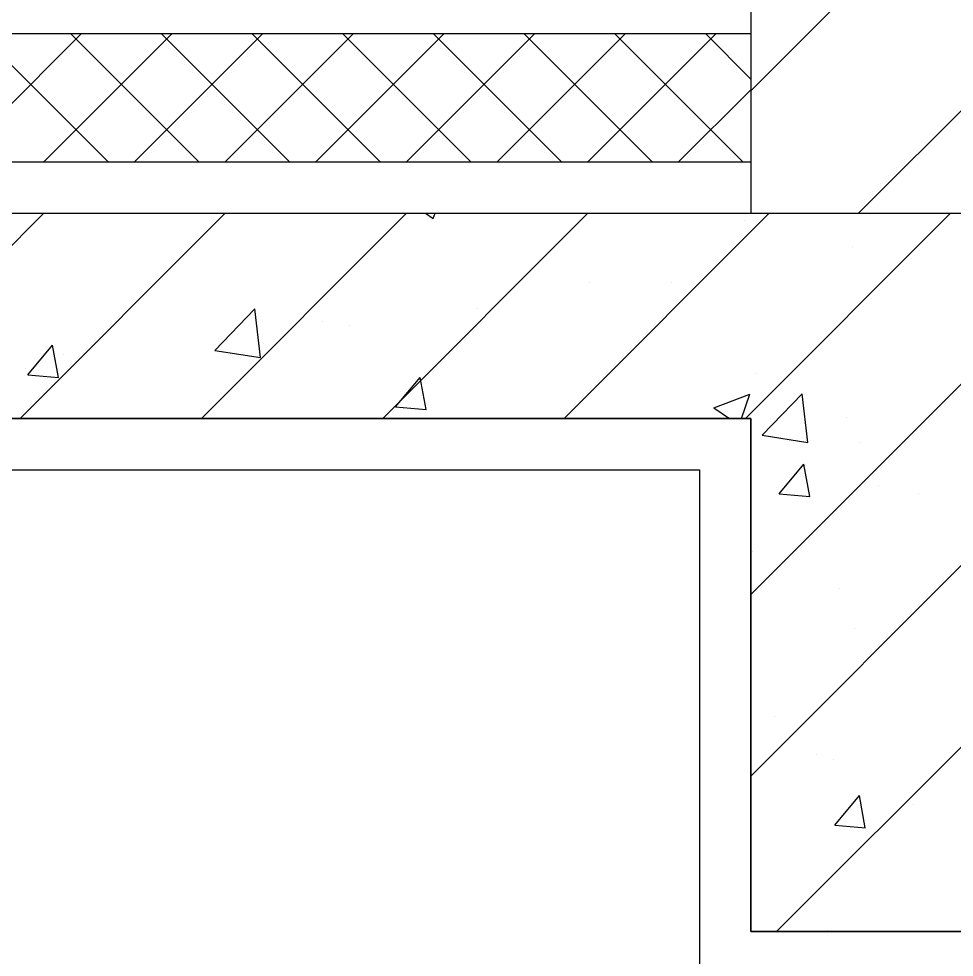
# Model space of a CAD drawing. Header units: metres. Extents: x 338339 to 1133840, y -479113 to 96125.
# Drawn here: x 391141 to 394789, y -242491 to -238833 of the extents above; entities that cross this region are included whole.
import ezdxf

# ---------------------------------------------------------------- set-up
doc = ezdxf.new("R2010")
doc.units = ezdxf.units.M

msp = doc.modelspace()

# ---------------------------------------------------------------- hatches: boundary and pattern name
h = msp.add_hatch()
h.set_pattern_fill('普通砖', scale=200)
h.set_pattern_definition([(45, (0, 0), (-449.0128, 449.0128), [])])
h.paths.add_polyline_path([(396394.91, -231670.74), (395324.91, -231670.74), (395254.91, -231890.74), (395134.91, -231450.74), (395064.91, -231670.74), (393994.91, -231670.74), (393994.91, -235090.65), (394594.91, -235090.65), (394594.91, -235690.65), (393994.91, -235690.65), (393994.91, -239590.65), (396394.91, -239590.65)])

# ---------------------------------------------------------------- linework, layer by layer
for p, q in [((389234.46, -238890.65), (393994.91, -238890.65)), ((390885.3, -239390.65), (391385.3, -238890.65)), ((391489.68, -239390.65), (390989.68, -238890.65)), ((391238.85, -239390.65), (391738.85, -238890.65)), ((391843.23, -239390.65), (391343.23, -238890.65)), ((391592.4, -239390.65), (392092.4, -238890.65)), ((392196.79, -239390.65), (391696.79, -238890.65)), ((391945.96, -239390.65), (392445.96, -238890.65)), ((392550.34, -239390.65), (392050.34, -238890.65)), ((392299.51, -239390.65), (392799.51, -238890.65)), ((392903.89, -239390.65), (392403.89, -238890.65)), ((392653.06, -239390.65), (393153.06, -238890.65)), ((393257.45, -239390.65), (392757.45, -238890.65)), ((393006.62, -239390.65), (393506.62, -238890.65)), ((393611, -239390.65), (393111, -238890.65)), ((393360.17, -239390.65), (393860.17, -238890.65)), ((393964.55, -239390.65), (393464.55, -238890.65)), ((393994.91, -239067.45), (393818.11, -238890.65)), ((393713.72, -239390.65), (393994.91, -239109.46)), ((389234.46, -239390.65), (393994.91, -239390.65)), ((389234.46, -239590.65), (396394.91, -239590.65)), ((390438.85, -240390.65), (391238.85, -239590.65)), ((391145.96, -240390.65), (391945.96, -239590.65)), ((391853.06, -240390.65), (392653.06, -239590.65)), ((392560.17, -240390.65), (393360.17, -239590.65)), ((392726.72, -239590.65), (392757.2, -239611.2)), ((392757.14, -239611.32), (392764.07, -239590.65)), ((393267.28, -240390.65), (394067.28, -239590.65)), ((393974.38, -240390.65), (394774.38, -239590.65)), ((393994.91, -241077.22), (395481.49, -239590.65)), ((393971.53, -239617.48), (393971.53, -239617.48)), ((394391.41, -239721.59), (394391.41, -239721.59)), ((393364.54, -239862.41), (393364.54, -239862.41)), ((393687.21, -239862.6), (393687.21, -239862.6)), ((391905.56, -240125.31), (392061.34, -239962.96)), ((392083.37, -240152.99), (392061.28, -239963.05)), ((392929.75, -239962.32), (392929.75, -239962.32)), ((393994.91, -241784.33), (395779.14, -240000.1)), ((392325.76, -240012.36), (392325.76, -240012.36)), ((392429.07, -240028.24), (392429.07, -240028.24)), ((391175.88, -240219.95), (391272.3, -240105.05)), ((391295.36, -240230.53), (391272.24, -240105.17)), ((391315.55, -240140.4), (391315.55, -240140.4)), ((391905.56, -240125.31), (392083.43, -240152.9)), ((391165.97, -240194.53), (391165.97, -240194.53)), ((394012.45, -240213.68), (394012.45, -240213.68)), ((391175.88, -240219.95), (391295.42, -240230.41)), ((392610.4, -240345.46), (392706.82, -240230.55)), ((392729.88, -240356.04), (392706.76, -240230.67)), ((393851.52, -240349.34), (393991.56, -240295.58)), ((393959.65, -240390.65), (393991.5, -240295.7)), ((394040.04, -240456.35), (394195.82, -240294)), ((394217.85, -240484.02), (394195.76, -240294.08)), ((392610.4, -240345.46), (392729.94, -240355.92)), ((393851.52, -240349.34), (393912.77, -240390.65)), ((389234.46, -240390.65), (393994.91, -240390.65)), ((393994.91, -240390.65), (393994.91, -242390.65)), ((394095.7, -242390.65), (396101.53, -240384.82)), ((394367.09, -240387.38), (394367.09, -240387.38)), ((394040.04, -240456.35), (394217.92, -240483.94)), ((394424.17, -240485.13), (394424.17, -240485.13)), ((394105.52, -240683.88), (394201.94, -240568.97)), ((394225.01, -240694.46), (394201.88, -240569.09)), ((389234.46, -240590.65), (393794.91, -240590.65)), ((393794.91, -240590.65), (393794.91, -244329.2)), ((394491.68, -240652.81), (394491.68, -240652.81)), ((394105.52, -240683.88), (394225.07, -240694.34)), ((394649.71, -240684.58), (394649.71, -240684.58)), ((394003.76, -240908.12), (394003.76, -240908.12)), ((394342.77, -241053.16), (394342.77, -241053.16)), ((394398.71, -241208.04), (394398.71, -241208.04)), ((394089.12, -241552.93), (394089.12, -241552.93)), ((394251.8, -241701.19), (394251.8, -241701.19)), ((394318.45, -241718.95), (394318.45, -241718.95)), ((394322.42, -241975.35), (394418.84, -241860.44)), ((394441.91, -241985.93), (394418.78, -241860.56)), ((394630.04, -241897.14), (394630.04, -241897.14)), ((394322.42, -241975.35), (394441.97, -241985.81)), ((393994.91, -242390.65), (396394.91, -242390.65)), ((393994.91, -242390.65), (396394.91, -242390.65)), ((394294.13, -242384.74), (394294.13, -242384.74))]:
    msp.add_line(p, q)
for points in [[(393994.91, -235690.65), (393994.91, -239590.65)], [(389234.46, -239590.65), (396394.91, -239590.65)], [(396394.91, -239590.65), (396994.91, -239590.65), (396994.91, -240190.65), (396394.91, -240190.65), (396394.91, -242390.65), (393994.91, -242390.65), (393994.91, -240390.65), (389234.46, -240390.65)]]:
    msp.add_lwpolyline(points)

doc.saveas('drawing.dxf')
